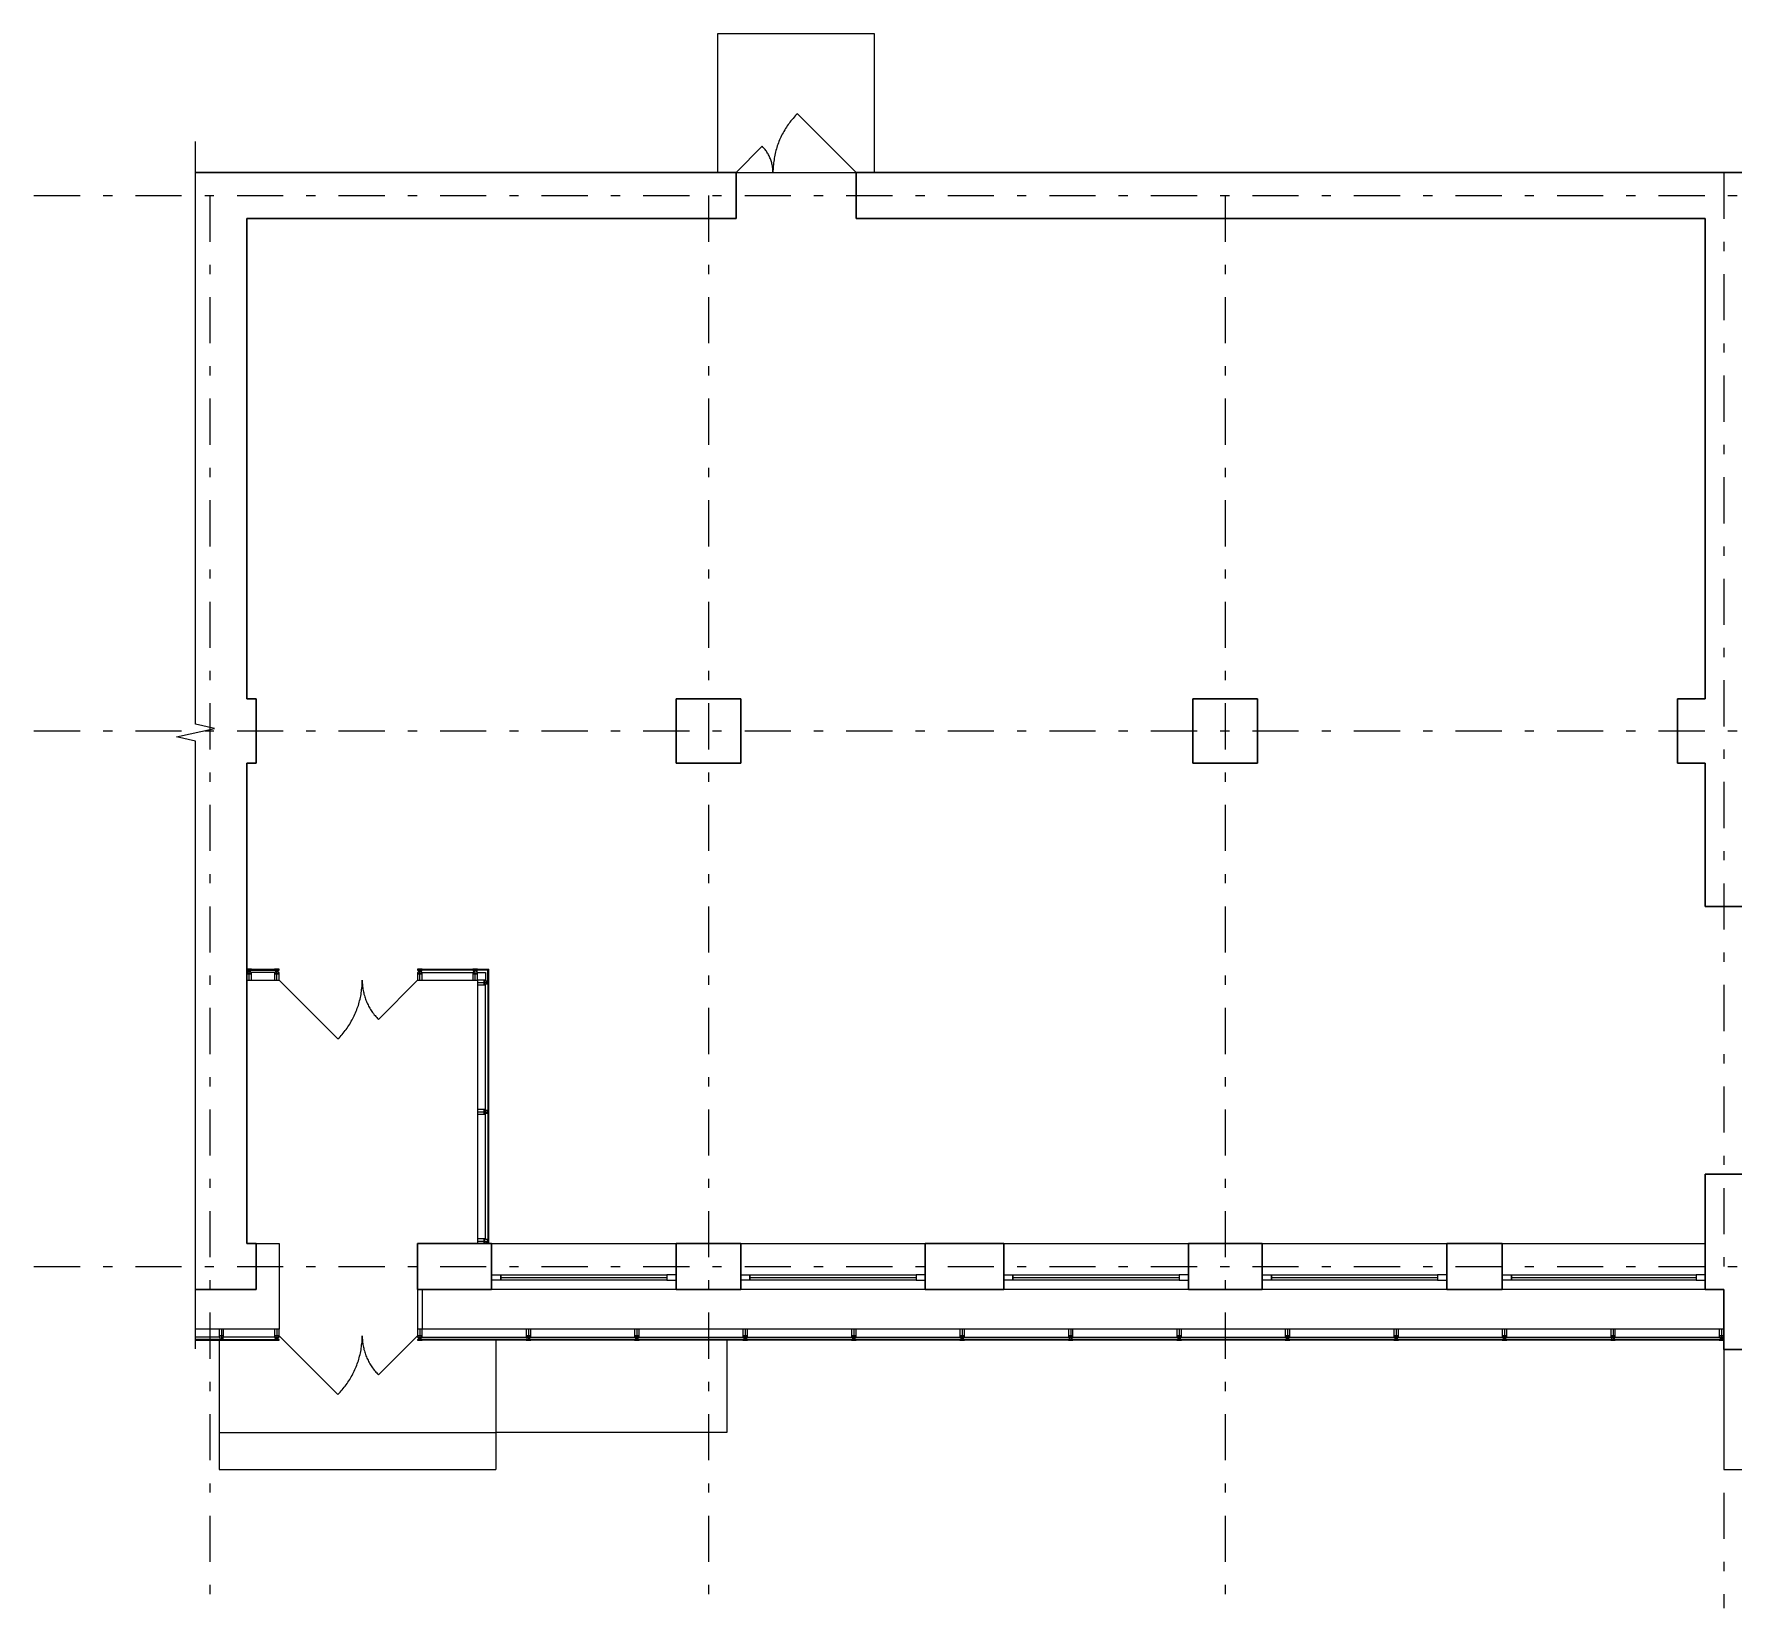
# Model space of a CAD drawing. Header units: metres. Extents: x 3.9 to 52.1, y 10.3 to 27.3.
# Drawn here: x 3.87 to 22.28, y 10.27 to 27.32 of the extents above; entities that cross this region are included whole.
import ezdxf

# ---------------------------------------------------------------- set-up
doc = ezdxf.new("R2010")
doc.units = ezdxf.units.M
doc.header["$MEASUREMENT"] = 0
doc.linetypes.add('( Dashdot )', pattern=[1.001, 0.5, -0.25, 0.001, -0.25])

msp = doc.modelspace()

# ---------------------------------------------------------------- linework, layer by layer
at = {"lineweight": 13}
for p, q in [((12.976, 27.316), (11.276, 27.316)), ((11.276, 27.316), (11.276, 25.816)), ((12.976, 25.816), (12.976, 27.316)), ((12.14, 26.452), (12.776, 25.816)), ((11.476, 25.816), (11.759, 26.099)), ((6.176, 17.186), (6.526, 17.186)), ((6.216, 17.176), (6.486, 17.176)), ((6.216, 17.151), (6.216, 17.176)), ((6.216, 17.176), (6.216, 17.176)), ((6.486, 17.151), (6.216, 17.151)), ((6.486, 17.176), (6.486, 17.151)), ((8.026, 17.186), (8.796, 17.186)), ((8.066, 17.176), (8.066, 17.151)), ((8.636, 17.176), (8.066, 17.176)), ((8.066, 17.176), (8.066, 17.176)), ((8.066, 17.151), (8.636, 17.151)), ((8.636, 17.151), (8.636, 17.176)), ((8.786, 17.176), (8.666, 17.176)), ((8.666, 17.176), (8.666, 17.151)), ((8.666, 17.151), (8.761, 17.151)), ((8.761, 17.151), (8.761, 17.056)), ((8.786, 17.056), (8.786, 17.176)), ((8.796, 14.216), (8.796, 17.186)), ((6.176, 17.066), (6.526, 17.066)), ((6.526, 17.066), (7.163, 16.43)), ((8.026, 17.066), (7.602, 16.642)), ((8.026, 17.066), (8.676, 17.066)), ((8.676, 17.066), (8.676, 14.216)), ((8.761, 17.056), (8.786, 17.056)), ((8.761, 17.026), (8.786, 17.026)), ((8.761, 14.256), (8.761, 17.026)), ((8.761, 17.026), (8.761, 17.026)), ((8.786, 17.026), (8.786, 14.256)), ((6.276, 14.216), (6.526, 14.216)), ((6.526, 14.216), (6.526, 13.286)), ((8.786, 14.256), (8.761, 14.256)), ((8.826, 13.876), (8.926, 13.876)), ((8.826, 13.816), (8.826, 13.876)), ((8.826, 13.876), (8.826, 13.876)), ((8.926, 13.816), (8.826, 13.816)), ((8.926, 13.876), (8.926, 13.816)), ((10.826, 13.876), (10.726, 13.876)), ((10.726, 13.876), (10.726, 13.816)), ((10.726, 13.816), (10.826, 13.816)), ((10.826, 13.816), (10.826, 13.876)), ((10.826, 13.876), (10.826, 13.876)), ((11.526, 13.876), (11.626, 13.876)), ((11.526, 13.816), (11.526, 13.876)), ((11.526, 13.876), (11.526, 13.876)), ((11.626, 13.816), (11.526, 13.816)), ((11.626, 13.876), (11.626, 13.816)), ((13.526, 13.876), (13.426, 13.876)), ((13.426, 13.876), (13.426, 13.816)), ((13.426, 13.816), (13.526, 13.816)), ((13.526, 13.816), (13.526, 13.876)), ((13.526, 13.876), (13.526, 13.876)), ((14.376, 13.876), (14.476, 13.876)), ((14.376, 13.816), (14.376, 13.876)), ((14.376, 13.876), (14.376, 13.876)), ((14.476, 13.816), (14.376, 13.816)), ((14.476, 13.876), (14.476, 13.816)), ((16.376, 13.876), (16.276, 13.876)), ((16.276, 13.876), (16.276, 13.816)), ((16.276, 13.816), (16.376, 13.816)), ((16.376, 13.816), (16.376, 13.876)), ((16.376, 13.876), (16.376, 13.876)), ((17.176, 13.876), (17.276, 13.876)), ((17.176, 13.816), (17.176, 13.876)), ((17.176, 13.876), (17.176, 13.876)), ((17.276, 13.816), (17.176, 13.816)), ((17.276, 13.876), (17.276, 13.816)), ((19.176, 13.876), (19.076, 13.876)), ((19.076, 13.876), (19.076, 13.816)), ((19.076, 13.816), (19.176, 13.816)), ((19.176, 13.816), (19.176, 13.876)), ((19.176, 13.876), (19.176, 13.876)), ((19.776, 13.876), (19.876, 13.876)), ((19.776, 13.816), (19.776, 13.876)), ((19.776, 13.876), (19.776, 13.876)), ((19.876, 13.816), (19.776, 13.816)), ((19.876, 13.876), (19.876, 13.816)), ((21.976, 13.876), (21.876, 13.876)), ((21.876, 13.876), (21.876, 13.816)), ((21.876, 13.816), (21.976, 13.816)), ((21.976, 13.816), (21.976, 13.876)), ((21.976, 13.876), (21.976, 13.876)), ((8.026, 13.716), (8.026, 13.286)), ((8.076, 13.716), (8.076, 13.286)), ((6.476, 13.286), (5.62, 13.286)), ((22.176, 13.286), (8.026, 13.286)), ((5.62, 13.166), (6.476, 13.166)), ((5.875, 13.166), (5.875, 11.766)), ((5.915, 13.201), (5.915, 13.176)), ((6.486, 13.201), (5.915, 13.201)), ((5.915, 13.201), (5.915, 13.201)), ((5.915, 13.176), (6.486, 13.176)), ((6.486, 13.176), (6.486, 13.201)), ((6.526, 13.216), (7.163, 12.58)), ((8.026, 13.216), (7.602, 12.792)), ((22.176, 13.166), (8.026, 13.166)), ((8.066, 13.176), (8.066, 13.201)), ((8.066, 13.201), (22.136, 13.201)), ((22.136, 13.176), (8.066, 13.176)), ((8.875, 13.166), (8.875, 11.766)), ((11.375, 13.166), (11.375, 12.166)), ((22.136, 13.201), (22.136, 13.176)), ((22.136, 13.201), (22.136, 13.201)), ((22.176, 13.066), (22.176, 11.766)), ((5.875, 12.166), (8.875, 12.166)), ((11.375, 12.166), (8.875, 12.166)), ((5.875, 11.766), (8.875, 11.766)), ((22.176, 11.766), (24.976, 11.766))]:
    msp.add_line(p, q, dxfattribs=at)
at = {"lineweight": 0}
for p, q in [((12.04, 26.334), (12.03, 26.32)), ((12.05, 26.348), (12.04, 26.334)), ((12.06, 26.362), (12.05, 26.348)), ((12.071, 26.375), (12.06, 26.362)), ((12.082, 26.389), (12.071, 26.375)), ((12.093, 26.402), (12.082, 26.389)), ((12.104, 26.415), (12.093, 26.402)), ((12.116, 26.428), (12.104, 26.415)), ((12.128, 26.44), (12.116, 26.428)), ((12.14, 26.452), (12.128, 26.44)), ((5.62, 19.839), (5.62, 26.15)), ((11.941, 26.152), (11.935, 26.136)), ((11.948, 26.168), (11.941, 26.152)), ((11.955, 26.184), (11.948, 26.168)), ((11.962, 26.2), (11.955, 26.184)), ((11.97, 26.215), (11.962, 26.2)), ((11.977, 26.231), (11.97, 26.215)), ((11.986, 26.246), (11.977, 26.231)), ((11.994, 26.261), (11.986, 26.246)), ((12.003, 26.276), (11.994, 26.261)), ((12.012, 26.291), (12.003, 26.276)), ((12.021, 26.305), (12.012, 26.291)), ((12.03, 26.32), (12.021, 26.305)), ((11.767, 26.09), (11.759, 26.099)), ((11.775, 26.082), (11.767, 26.09)), ((11.783, 26.073), (11.775, 26.082)), ((11.79, 26.064), (11.783, 26.073)), ((11.797, 26.055), (11.79, 26.064)), ((11.804, 26.045), (11.797, 26.055)), ((11.81, 26.036), (11.804, 26.045)), ((11.817, 26.026), (11.81, 26.036)), ((11.823, 26.016), (11.817, 26.026)), ((11.828, 26.006), (11.823, 26.016)), ((11.834, 25.995), (11.828, 26.006)), ((11.839, 25.985), (11.834, 25.995)), ((11.843, 25.974), (11.839, 25.985)), ((11.848, 25.964), (11.843, 25.974)), ((11.852, 25.953), (11.848, 25.964)), ((11.856, 25.942), (11.852, 25.953)), ((11.887, 25.953), (11.884, 25.936)), ((11.89, 25.97), (11.887, 25.953)), ((11.893, 25.987), (11.89, 25.97)), ((11.896, 26.004), (11.893, 25.987)), ((11.9, 26.021), (11.896, 26.004)), ((11.904, 26.038), (11.9, 26.021)), ((11.908, 26.054), (11.904, 26.038)), ((11.913, 26.071), (11.908, 26.054)), ((11.918, 26.087), (11.913, 26.071)), ((11.923, 26.104), (11.918, 26.087)), ((11.929, 26.12), (11.923, 26.104)), ((11.935, 26.136), (11.929, 26.12)), ((11.476, 25.816), (12.776, 25.816)), ((11.859, 25.931), (11.856, 25.942)), ((11.863, 25.919), (11.859, 25.931)), ((11.865, 25.908), (11.863, 25.919)), ((11.868, 25.897), (11.865, 25.908)), ((11.87, 25.885), (11.868, 25.897)), ((11.872, 25.874), (11.87, 25.885)), ((11.873, 25.862), (11.872, 25.874)), ((11.875, 25.851), (11.873, 25.862)), ((11.876, 25.839), (11.875, 25.851)), ((11.877, 25.85), (11.876, 25.833)), ((11.876, 25.828), (11.876, 25.839)), ((11.876, 25.833), (11.876, 25.816)), ((11.876, 25.816), (11.876, 25.828)), ((11.878, 25.868), (11.877, 25.85)), ((11.879, 25.885), (11.878, 25.868)), ((11.88, 25.902), (11.879, 25.885)), ((11.882, 25.919), (11.88, 25.902)), ((11.884, 25.936), (11.882, 25.919)), ((5.414, 19.703), (5.826, 19.793)), ((5.62, 19.657), (5.414, 19.703)), ((5.826, 19.793), (5.62, 19.839)), ((5.62, 13.074), (5.62, 19.657)), ((7.416, 16.929), (7.418, 16.946)), ((7.418, 16.946), (7.42, 16.963)), ((7.42, 16.963), (7.422, 16.98)), ((7.422, 16.98), (7.424, 16.997)), ((7.424, 16.997), (7.425, 17.014)), ((7.425, 17.014), (7.426, 17.031)), ((7.426, 17.066), (7.426, 17.052)), ((7.426, 17.049), (7.426, 17.066)), ((7.426, 17.052), (7.427, 17.038)), ((7.426, 17.031), (7.426, 17.049)), ((7.427, 17.038), (7.428, 17.024)), ((7.428, 17.024), (7.429, 17.011)), ((7.429, 17.011), (7.43, 16.997)), ((7.43, 16.997), (7.432, 16.983)), ((7.432, 16.983), (7.434, 16.969)), ((7.434, 16.969), (7.436, 16.956)), ((7.436, 16.956), (7.439, 16.942)), ((7.439, 16.942), (7.442, 16.929)), ((7.367, 16.746), (7.373, 16.762)), ((7.373, 16.762), (7.379, 16.778)), ((7.379, 16.778), (7.384, 16.794)), ((7.384, 16.794), (7.389, 16.811)), ((7.389, 16.811), (7.394, 16.827)), ((7.394, 16.827), (7.398, 16.844)), ((7.398, 16.844), (7.403, 16.861)), ((7.403, 16.861), (7.406, 16.878)), ((7.406, 16.878), (7.41, 16.895)), ((7.41, 16.895), (7.413, 16.912)), ((7.413, 16.912), (7.416, 16.929)), ((7.442, 16.929), (7.445, 16.915)), ((7.445, 16.915), (7.449, 16.902)), ((7.449, 16.902), (7.453, 16.888)), ((7.453, 16.888), (7.457, 16.875)), ((7.457, 16.875), (7.462, 16.862)), ((7.462, 16.862), (7.467, 16.849)), ((7.467, 16.849), (7.472, 16.836)), ((7.472, 16.836), (7.477, 16.824)), ((7.477, 16.824), (7.483, 16.811)), ((7.483, 16.811), (7.489, 16.799)), ((7.489, 16.799), (7.495, 16.786)), ((7.495, 16.786), (7.502, 16.774)), ((7.502, 16.774), (7.509, 16.762)), ((7.509, 16.762), (7.516, 16.75)), ((7.516, 16.75), (7.523, 16.738)), ((7.272, 16.562), (7.282, 16.577)), ((7.282, 16.577), (7.291, 16.591)), ((7.291, 16.591), (7.3, 16.606)), ((7.3, 16.606), (7.308, 16.621)), ((7.308, 16.621), (7.317, 16.636)), ((7.317, 16.636), (7.325, 16.651)), ((7.325, 16.651), (7.333, 16.667)), ((7.333, 16.667), (7.34, 16.682)), ((7.34, 16.682), (7.347, 16.698)), ((7.347, 16.698), (7.354, 16.714)), ((7.354, 16.714), (7.361, 16.73)), ((7.361, 16.73), (7.367, 16.746)), ((7.523, 16.738), (7.531, 16.727)), ((7.531, 16.727), (7.539, 16.716)), ((7.539, 16.716), (7.547, 16.704)), ((7.547, 16.704), (7.556, 16.693)), ((7.556, 16.693), (7.565, 16.683)), ((7.565, 16.683), (7.574, 16.672)), ((7.574, 16.672), (7.583, 16.662)), ((7.583, 16.662), (7.592, 16.652)), ((7.592, 16.652), (7.602, 16.642)), ((7.163, 16.43), (7.175, 16.442)), ((7.175, 16.442), (7.186, 16.454)), ((7.186, 16.454), (7.198, 16.467)), ((7.198, 16.467), (7.209, 16.48)), ((7.209, 16.48), (7.221, 16.493)), ((7.221, 16.493), (7.231, 16.507)), ((7.231, 16.507), (7.242, 16.52)), ((7.242, 16.52), (7.252, 16.534)), ((7.252, 16.534), (7.262, 16.548)), ((7.262, 16.548), (7.272, 16.562)), ((8.826, 14.216), (10.826, 14.216)), ((8.826, 13.716), (8.826, 14.216)), ((8.826, 14.216), (8.826, 14.216)), ((10.826, 14.216), (10.826, 13.716)), ((11.526, 14.216), (13.526, 14.216)), ((11.526, 13.716), (11.526, 14.216)), ((11.526, 14.216), (11.526, 14.216)), ((13.526, 14.216), (13.526, 13.716)), ((14.376, 14.216), (16.376, 14.216)), ((14.376, 13.716), (14.376, 14.216)), ((14.376, 14.216), (14.376, 14.216)), ((16.376, 14.216), (16.376, 13.716)), ((17.176, 14.216), (19.176, 14.216)), ((17.176, 13.716), (17.176, 14.216)), ((17.176, 14.216), (17.176, 14.216)), ((19.176, 14.216), (19.176, 13.716)), ((19.776, 14.216), (21.976, 14.216)), ((19.776, 13.716), (19.776, 14.216)), ((19.776, 14.216), (19.776, 14.216)), ((21.976, 14.216), (21.976, 13.716)), ((8.926, 13.876), (10.726, 13.876)), ((8.926, 13.816), (8.926, 13.876)), ((8.926, 13.876), (8.926, 13.876)), ((8.926, 13.846), (10.726, 13.846)), ((10.726, 13.816), (8.926, 13.816)), ((10.726, 13.876), (10.726, 13.816)), ((11.626, 13.876), (13.426, 13.876)), ((11.626, 13.816), (11.626, 13.876)), ((11.626, 13.876), (11.626, 13.876)), ((11.626, 13.846), (13.426, 13.846)), ((13.426, 13.816), (11.626, 13.816)), ((13.426, 13.876), (13.426, 13.816)), ((14.476, 13.876), (16.276, 13.876)), ((14.476, 13.816), (14.476, 13.876)), ((14.476, 13.876), (14.476, 13.876)), ((14.476, 13.846), (16.276, 13.846)), ((16.276, 13.816), (14.476, 13.816)), ((16.276, 13.876), (16.276, 13.816)), ((17.276, 13.876), (19.076, 13.876)), ((17.276, 13.816), (17.276, 13.876)), ((17.276, 13.876), (17.276, 13.876)), ((17.276, 13.846), (19.076, 13.846)), ((19.076, 13.816), (17.276, 13.816)), ((19.076, 13.876), (19.076, 13.816)), ((19.876, 13.876), (21.876, 13.876)), ((19.876, 13.816), (19.876, 13.876)), ((19.876, 13.876), (19.876, 13.876)), ((19.876, 13.846), (21.876, 13.846)), ((21.876, 13.816), (19.876, 13.816)), ((21.876, 13.876), (21.876, 13.816)), ((10.826, 13.716), (8.826, 13.716)), ((13.526, 13.716), (11.526, 13.716)), ((16.376, 13.716), (14.376, 13.716)), ((19.176, 13.716), (17.176, 13.716)), ((21.976, 13.716), (19.776, 13.716)), ((7.413, 13.062), (7.416, 13.079)), ((7.416, 13.079), (7.418, 13.096)), ((7.418, 13.096), (7.42, 13.113)), ((7.42, 13.113), (7.422, 13.13)), ((7.422, 13.13), (7.424, 13.147)), ((7.424, 13.147), (7.425, 13.164)), ((7.425, 13.164), (7.426, 13.181)), ((7.426, 13.216), (7.426, 13.202)), ((7.426, 13.199), (7.426, 13.216)), ((7.426, 13.202), (7.427, 13.188)), ((7.426, 13.181), (7.426, 13.199)), ((7.427, 13.188), (7.428, 13.174)), ((7.428, 13.174), (7.429, 13.161)), ((7.429, 13.161), (7.43, 13.147)), ((7.43, 13.147), (7.432, 13.133)), ((7.432, 13.133), (7.434, 13.119)), ((7.434, 13.119), (7.436, 13.106)), ((7.436, 13.106), (7.439, 13.092)), ((7.439, 13.092), (7.442, 13.079)), ((7.442, 13.079), (7.445, 13.065)), ((7.361, 12.88), (7.367, 12.896)), ((7.367, 12.896), (7.373, 12.912)), ((7.373, 12.912), (7.379, 12.928)), ((7.379, 12.928), (7.384, 12.944)), ((7.384, 12.944), (7.389, 12.961)), ((7.389, 12.961), (7.394, 12.977)), ((7.394, 12.977), (7.398, 12.994)), ((7.398, 12.994), (7.403, 13.011)), ((7.403, 13.011), (7.406, 13.028)), ((7.406, 13.028), (7.41, 13.045)), ((7.41, 13.045), (7.413, 13.062)), ((7.445, 13.065), (7.449, 13.052)), ((7.449, 13.052), (7.453, 13.038)), ((7.453, 13.038), (7.457, 13.025)), ((7.457, 13.025), (7.462, 13.012)), ((7.462, 13.012), (7.467, 12.999)), ((7.467, 12.999), (7.472, 12.986)), ((7.472, 12.986), (7.477, 12.974)), ((7.477, 12.974), (7.483, 12.961)), ((7.483, 12.961), (7.489, 12.949)), ((7.489, 12.949), (7.495, 12.936)), ((7.495, 12.936), (7.502, 12.924)), ((7.502, 12.924), (7.509, 12.912)), ((7.509, 12.912), (7.516, 12.9)), ((7.516, 12.9), (7.523, 12.888)), ((7.523, 12.888), (7.531, 12.877)), ((7.262, 12.698), (7.272, 12.712)), ((7.272, 12.712), (7.282, 12.727)), ((7.282, 12.727), (7.291, 12.741)), ((7.291, 12.741), (7.3, 12.756)), ((7.3, 12.756), (7.308, 12.771)), ((7.308, 12.771), (7.317, 12.786)), ((7.317, 12.786), (7.325, 12.801)), ((7.325, 12.801), (7.333, 12.817)), ((7.333, 12.817), (7.34, 12.832)), ((7.34, 12.832), (7.347, 12.848)), ((7.347, 12.848), (7.354, 12.864)), ((7.354, 12.864), (7.361, 12.88)), ((7.531, 12.877), (7.539, 12.866)), ((7.539, 12.866), (7.547, 12.854)), ((7.547, 12.854), (7.556, 12.843)), ((7.556, 12.843), (7.565, 12.833)), ((7.565, 12.833), (7.574, 12.822)), ((7.574, 12.822), (7.583, 12.812)), ((7.583, 12.812), (7.592, 12.802)), ((7.592, 12.802), (7.602, 12.792)), ((7.163, 12.58), (7.175, 12.592)), ((7.175, 12.592), (7.186, 12.604)), ((7.186, 12.604), (7.198, 12.617)), ((7.198, 12.617), (7.209, 12.63)), ((7.209, 12.63), (7.221, 12.643)), ((7.221, 12.643), (7.231, 12.657)), ((7.231, 12.657), (7.242, 12.67)), ((7.242, 12.67), (7.252, 12.684)), ((7.252, 12.684), (7.262, 12.698))]:
    msp.add_line(p, q, dxfattribs=at)
at = {"lineweight": 30}
for p, q in [((5.62, 25.816), (11.476, 25.816)), ((11.476, 25.816), (11.476, 25.316)), ((12.776, 25.816), (12.776, 25.316)), ((12.776, 25.816), (22.676, 25.816)), ((6.176, 25.316), (11.476, 25.316)), ((6.176, 25.316), (6.176, 20.116)), ((12.776, 25.316), (21.976, 25.316)), ((21.976, 20.116), (21.976, 25.316)), ((6.276, 20.116), (6.176, 20.116)), ((6.276, 20.116), (6.276, 19.416)), ((10.826, 20.116), (10.826, 19.416)), ((10.826, 20.116), (11.526, 20.116)), ((11.526, 20.116), (11.526, 19.416)), ((16.426, 20.116), (16.426, 19.416)), ((17.126, 20.116), (16.426, 20.116)), ((17.126, 20.116), (17.126, 19.416)), ((21.676, 20.116), (21.676, 19.416)), ((21.676, 20.116), (21.976, 20.116)), ((6.276, 19.416), (6.176, 19.416)), ((6.176, 19.416), (6.176, 14.216)), ((10.826, 19.416), (11.526, 19.416)), ((17.126, 19.416), (16.426, 19.416)), ((21.676, 19.416), (21.976, 19.416)), ((21.976, 17.866), (21.976, 19.416)), ((21.976, 17.866), (25.176, 17.866)), ((21.976, 14.966), (22.676, 14.966)), ((21.976, 14.966), (21.976, 13.716)), ((6.276, 14.216), (6.176, 14.216)), ((6.276, 14.216), (6.276, 13.716)), ((8.026, 14.216), (8.026, 13.716)), ((8.026, 14.216), (8.826, 14.216)), ((8.826, 14.216), (8.826, 13.716)), ((10.826, 14.216), (10.826, 13.716)), ((10.826, 14.216), (11.526, 14.216)), ((11.526, 14.216), (11.526, 13.716)), ((13.526, 14.216), (13.526, 13.716)), ((13.526, 14.216), (14.376, 14.216)), ((14.376, 14.216), (14.376, 13.716)), ((16.376, 14.216), (16.376, 13.716)), ((16.376, 14.216), (17.176, 14.216)), ((17.176, 14.216), (17.176, 13.716)), ((19.176, 14.216), (19.176, 13.716)), ((19.176, 14.216), (19.776, 14.216)), ((19.776, 14.216), (19.776, 13.716)), ((5.62, 13.716), (6.276, 13.716)), ((8.026, 13.716), (8.826, 13.716)), ((10.826, 13.716), (11.526, 13.716)), ((13.526, 13.716), (14.376, 13.716)), ((16.376, 13.716), (17.176, 13.716)), ((19.176, 13.716), (19.776, 13.716)), ((21.976, 13.716), (22.176, 13.716)), ((22.176, 13.716), (22.176, 13.066)), ((22.176, 13.066), (22.676, 13.066))]:
    msp.add_line(p, q, dxfattribs=at)
at = {"color": 1, "linetype": '( Dashdot )', "lineweight": 0}
for p, q in [((22.176, 25.815), (22.176, 10.266)), ((3.87, 25.566), (50.476, 25.566)), ((5.776, 25.566), (5.776, 10.266)), ((11.176, 25.566), (11.176, 10.266)), ((16.776, 25.566), (16.776, 10.266)), ((3.87, 19.766), (49.976, 19.766)), ((3.87, 13.966), (49.976, 13.966))]:
    msp.add_line(p, q, dxfattribs=at)
at = {"color": 7, "linetype": 'Continuous', "lineweight": 13, "extrusion": (0, 0, -1)}
for p, q in [((6.226, 17.186), (6.176, 17.186)), ((6.176, 17.186), (6.176, 17.176)), ((6.176, 17.176), (6.226, 17.176)), ((6.176, 17.176), (6.176, 17.176)), ((6.186, 17.151), (6.176, 17.151)), ((6.176, 17.151), (6.176, 17.136)), ((6.176, 17.136), (6.226, 17.136)), ((6.226, 17.136), (6.176, 17.136)), ((6.176, 17.136), (6.176, 17.066)), ((6.216, 17.176), (6.186, 17.176)), ((6.186, 17.176), (6.186, 17.151)), ((6.201, 17.066), (6.201, 17.186)), ((6.216, 17.151), (6.216, 17.176)), ((6.226, 17.151), (6.216, 17.151)), ((6.226, 17.176), (6.226, 17.186)), ((6.226, 17.136), (6.226, 17.151)), ((6.226, 17.066), (6.226, 17.136)), ((6.526, 17.186), (6.476, 17.186)), ((6.476, 17.186), (6.476, 17.176)), ((6.476, 17.176), (6.526, 17.176)), ((6.476, 17.176), (6.476, 17.176)), ((6.486, 17.151), (6.476, 17.151)), ((6.476, 17.151), (6.476, 17.136)), ((6.476, 17.136), (6.526, 17.136)), ((6.526, 17.136), (6.476, 17.136)), ((6.476, 17.136), (6.476, 17.066)), ((6.516, 17.176), (6.486, 17.176)), ((6.486, 17.176), (6.486, 17.151)), ((6.501, 17.066), (6.501, 17.186)), ((6.516, 17.151), (6.516, 17.176)), ((6.526, 17.151), (6.516, 17.151)), ((6.526, 17.176), (6.526, 17.186)), ((6.526, 17.136), (6.526, 17.151)), ((6.526, 17.066), (6.526, 17.136)), ((8.076, 17.186), (8.026, 17.186)), ((8.026, 17.186), (8.026, 17.176)), ((8.026, 17.176), (8.076, 17.176)), ((8.026, 17.176), (8.026, 17.176)), ((8.036, 17.151), (8.026, 17.151)), ((8.026, 17.151), (8.026, 17.136)), ((8.026, 17.136), (8.076, 17.136)), ((8.076, 17.136), (8.026, 17.136)), ((8.026, 17.136), (8.026, 17.066)), ((8.066, 17.176), (8.036, 17.176)), ((8.036, 17.176), (8.036, 17.151)), ((8.051, 17.066), (8.051, 17.186)), ((8.066, 17.151), (8.066, 17.176)), ((8.076, 17.151), (8.066, 17.151)), ((8.076, 17.176), (8.076, 17.186)), ((8.076, 17.136), (8.076, 17.151)), ((8.076, 17.066), (8.076, 17.136)), ((8.676, 17.186), (8.626, 17.186)), ((8.626, 17.186), (8.626, 17.176)), ((8.626, 17.176), (8.676, 17.176)), ((8.626, 17.176), (8.626, 17.176)), ((8.636, 17.151), (8.626, 17.151)), ((8.626, 17.151), (8.626, 17.136)), ((8.626, 17.136), (8.676, 17.136)), ((8.676, 17.136), (8.626, 17.136)), ((8.626, 17.136), (8.626, 17.066)), ((8.666, 17.176), (8.636, 17.176)), ((8.636, 17.176), (8.636, 17.151)), ((8.651, 17.066), (8.651, 17.186)), ((8.666, 17.151), (8.666, 17.176)), ((8.676, 17.151), (8.666, 17.151)), ((8.676, 17.176), (8.676, 17.186)), ((8.676, 17.136), (8.676, 17.151)), ((8.676, 17.066), (8.676, 17.136)), ((6.176, 17.066), (6.226, 17.066)), ((6.176, 17.066), (6.176, 17.066)), ((6.476, 17.066), (6.526, 17.066)), ((6.476, 17.066), (6.476, 17.066)), ((8.026, 17.066), (8.076, 17.066)), ((8.026, 17.066), (8.026, 17.066)), ((8.626, 17.066), (8.676, 17.066)), ((8.626, 17.066), (8.626, 17.066)), ((8.676, 17.066), (8.676, 17.016)), ((8.746, 17.066), (8.676, 17.066)), ((8.676, 17.066), (8.676, 17.066)), ((8.676, 17.041), (8.796, 17.041)), ((8.676, 17.016), (8.746, 17.016)), ((8.761, 17.066), (8.746, 17.066)), ((8.746, 17.066), (8.746, 17.016)), ((8.746, 17.016), (8.746, 17.066)), ((8.746, 17.016), (8.761, 17.016)), ((8.761, 17.056), (8.761, 17.066)), ((8.786, 17.056), (8.761, 17.056)), ((8.761, 17.026), (8.786, 17.026)), ((8.761, 17.016), (8.761, 17.026)), ((8.786, 17.066), (8.786, 17.016)), ((8.796, 17.066), (8.786, 17.066)), ((8.786, 17.066), (8.786, 17.066)), ((8.786, 17.026), (8.786, 17.056)), ((8.786, 17.016), (8.796, 17.016)), ((8.796, 17.016), (8.796, 17.066)), ((8.676, 15.666), (8.676, 15.616)), ((8.746, 15.666), (8.676, 15.666)), ((8.676, 15.666), (8.676, 15.666)), ((8.761, 15.666), (8.746, 15.666)), ((8.746, 15.666), (8.746, 15.616)), ((8.746, 15.616), (8.746, 15.666)), ((8.761, 15.656), (8.761, 15.666)), ((8.786, 15.656), (8.761, 15.656)), ((8.786, 15.666), (8.786, 15.616)), ((8.796, 15.666), (8.786, 15.666)), ((8.786, 15.666), (8.786, 15.666)), ((8.786, 15.626), (8.786, 15.656)), ((8.796, 15.616), (8.796, 15.666)), ((8.676, 15.641), (8.796, 15.641)), ((8.676, 15.616), (8.746, 15.616)), ((8.746, 15.616), (8.761, 15.616)), ((8.761, 15.626), (8.786, 15.626)), ((8.761, 15.616), (8.761, 15.626)), ((8.786, 15.616), (8.796, 15.616)), ((8.676, 14.266), (8.676, 14.216)), ((8.746, 14.266), (8.676, 14.266)), ((8.676, 14.266), (8.676, 14.266)), ((8.676, 14.241), (8.796, 14.241)), ((8.676, 14.216), (8.746, 14.216)), ((8.761, 14.266), (8.746, 14.266)), ((8.746, 14.266), (8.746, 14.216)), ((8.746, 14.216), (8.746, 14.266)), ((8.746, 14.216), (8.761, 14.216)), ((8.761, 14.256), (8.761, 14.266)), ((8.786, 14.256), (8.761, 14.256)), ((8.761, 14.226), (8.786, 14.226)), ((8.761, 14.216), (8.761, 14.226)), ((8.786, 14.266), (8.786, 14.216)), ((8.796, 14.266), (8.786, 14.266)), ((8.786, 14.266), (8.786, 14.266)), ((8.786, 14.226), (8.786, 14.256)), ((8.786, 14.216), (8.796, 14.216)), ((8.796, 14.216), (8.796, 14.266)), ((5.925, 13.286), (5.875, 13.286)), ((5.875, 13.286), (5.875, 13.216)), ((5.9, 13.286), (5.9, 13.166)), ((5.925, 13.216), (5.925, 13.286)), ((5.925, 13.286), (5.925, 13.286)), ((6.526, 13.286), (6.476, 13.286)), ((6.476, 13.286), (6.476, 13.216)), ((6.501, 13.286), (6.501, 13.166)), ((6.526, 13.216), (6.526, 13.286)), ((6.526, 13.286), (6.526, 13.286)), ((8.076, 13.286), (8.026, 13.286)), ((8.026, 13.286), (8.026, 13.216)), ((8.051, 13.286), (8.051, 13.166)), ((8.076, 13.216), (8.076, 13.286)), ((8.076, 13.286), (8.076, 13.286)), ((9.251, 13.286), (9.201, 13.286)), ((9.201, 13.286), (9.201, 13.216)), ((9.226, 13.286), (9.226, 13.166)), ((9.251, 13.216), (9.251, 13.286)), ((9.251, 13.286), (9.251, 13.286)), ((10.426, 13.286), (10.376, 13.286)), ((10.376, 13.286), (10.376, 13.216)), ((10.401, 13.286), (10.401, 13.166)), ((10.426, 13.216), (10.426, 13.286)), ((10.426, 13.286), (10.426, 13.286)), ((11.601, 13.286), (11.551, 13.286)), ((11.551, 13.286), (11.551, 13.216)), ((11.576, 13.286), (11.576, 13.166)), ((11.601, 13.216), (11.601, 13.286)), ((11.601, 13.286), (11.601, 13.286)), ((12.776, 13.286), (12.726, 13.286)), ((12.726, 13.286), (12.726, 13.216)), ((12.751, 13.286), (12.751, 13.166)), ((12.776, 13.216), (12.776, 13.286)), ((12.776, 13.286), (12.776, 13.286)), ((13.951, 13.286), (13.901, 13.286)), ((13.901, 13.286), (13.901, 13.216)), ((13.926, 13.286), (13.926, 13.166)), ((13.951, 13.216), (13.951, 13.286)), ((13.951, 13.286), (13.951, 13.286)), ((15.126, 13.286), (15.076, 13.286)), ((15.076, 13.286), (15.076, 13.216)), ((15.101, 13.286), (15.101, 13.166)), ((15.126, 13.216), (15.126, 13.286)), ((15.126, 13.286), (15.126, 13.286)), ((16.301, 13.286), (16.251, 13.286)), ((16.251, 13.286), (16.251, 13.216)), ((16.276, 13.286), (16.276, 13.166)), ((16.301, 13.216), (16.301, 13.286)), ((16.301, 13.286), (16.301, 13.286)), ((17.476, 13.286), (17.426, 13.286)), ((17.426, 13.286), (17.426, 13.216)), ((17.451, 13.286), (17.451, 13.166)), ((17.476, 13.216), (17.476, 13.286)), ((17.476, 13.286), (17.476, 13.286)), ((18.651, 13.286), (18.601, 13.286)), ((18.601, 13.286), (18.601, 13.216)), ((18.626, 13.286), (18.626, 13.166)), ((18.651, 13.216), (18.651, 13.286)), ((18.651, 13.286), (18.651, 13.286)), ((19.826, 13.286), (19.776, 13.286)), ((19.776, 13.286), (19.776, 13.216)), ((19.801, 13.286), (19.801, 13.166)), ((19.826, 13.216), (19.826, 13.286)), ((19.826, 13.286), (19.826, 13.286)), ((21.001, 13.286), (20.951, 13.286)), ((20.951, 13.286), (20.951, 13.216)), ((20.976, 13.286), (20.976, 13.166)), ((21.001, 13.216), (21.001, 13.286)), ((21.001, 13.286), (21.001, 13.286)), ((22.176, 13.286), (22.126, 13.286)), ((22.126, 13.286), (22.126, 13.216)), ((22.151, 13.286), (22.151, 13.166)), ((22.176, 13.216), (22.176, 13.286)), ((22.176, 13.286), (22.176, 13.286)), ((5.925, 13.216), (5.875, 13.216)), ((5.875, 13.216), (5.875, 13.201)), ((5.875, 13.216), (5.925, 13.216)), ((5.875, 13.201), (5.885, 13.201)), ((5.925, 13.176), (5.875, 13.176)), ((5.875, 13.176), (5.875, 13.166)), ((5.875, 13.166), (5.925, 13.166)), ((5.885, 13.201), (5.885, 13.176)), ((5.885, 13.176), (5.915, 13.176)), ((5.915, 13.176), (5.915, 13.201)), ((5.915, 13.201), (5.925, 13.201)), ((5.925, 13.201), (5.925, 13.216)), ((5.925, 13.166), (5.925, 13.176)), ((5.925, 13.176), (5.925, 13.176)), ((6.526, 13.216), (6.476, 13.216)), ((6.476, 13.216), (6.476, 13.201)), ((6.476, 13.216), (6.526, 13.216)), ((6.476, 13.201), (6.486, 13.201)), ((6.526, 13.176), (6.476, 13.176)), ((6.476, 13.176), (6.476, 13.166)), ((6.476, 13.166), (6.526, 13.166)), ((6.486, 13.201), (6.486, 13.176)), ((6.486, 13.176), (6.516, 13.176)), ((6.516, 13.176), (6.516, 13.201)), ((6.516, 13.201), (6.526, 13.201)), ((6.526, 13.201), (6.526, 13.216)), ((6.526, 13.166), (6.526, 13.176)), ((6.526, 13.176), (6.526, 13.176)), ((8.076, 13.216), (8.026, 13.216)), ((8.026, 13.216), (8.026, 13.201)), ((8.026, 13.216), (8.076, 13.216)), ((8.026, 13.201), (8.036, 13.201)), ((8.076, 13.176), (8.026, 13.176)), ((8.026, 13.176), (8.026, 13.166)), ((8.026, 13.166), (8.076, 13.166)), ((8.036, 13.201), (8.036, 13.176)), ((8.036, 13.176), (8.066, 13.176)), ((8.066, 13.176), (8.066, 13.201)), ((8.066, 13.201), (8.076, 13.201)), ((8.076, 13.201), (8.076, 13.216)), ((8.076, 13.166), (8.076, 13.176)), ((8.076, 13.176), (8.076, 13.176)), ((9.251, 13.216), (9.201, 13.216)), ((9.201, 13.216), (9.201, 13.201)), ((9.201, 13.216), (9.251, 13.216)), ((9.201, 13.201), (9.211, 13.201)), ((9.251, 13.176), (9.201, 13.176)), ((9.201, 13.176), (9.201, 13.166)), ((9.201, 13.166), (9.251, 13.166)), ((9.211, 13.201), (9.211, 13.176)), ((9.211, 13.176), (9.241, 13.176)), ((9.241, 13.176), (9.241, 13.201)), ((9.241, 13.201), (9.251, 13.201)), ((9.251, 13.201), (9.251, 13.216)), ((9.251, 13.166), (9.251, 13.176)), ((9.251, 13.176), (9.251, 13.176)), ((10.426, 13.216), (10.376, 13.216)), ((10.376, 13.216), (10.376, 13.201)), ((10.376, 13.216), (10.426, 13.216)), ((10.376, 13.201), (10.386, 13.201)), ((10.426, 13.176), (10.376, 13.176)), ((10.376, 13.176), (10.376, 13.166)), ((10.376, 13.166), (10.426, 13.166)), ((10.386, 13.201), (10.386, 13.176)), ((10.386, 13.176), (10.416, 13.176)), ((10.416, 13.176), (10.416, 13.201)), ((10.416, 13.201), (10.426, 13.201)), ((10.426, 13.201), (10.426, 13.216)), ((10.426, 13.166), (10.426, 13.176)), ((10.426, 13.176), (10.426, 13.176)), ((11.601, 13.216), (11.551, 13.216)), ((11.551, 13.216), (11.551, 13.201)), ((11.551, 13.216), (11.601, 13.216)), ((11.551, 13.201), (11.561, 13.201)), ((11.601, 13.176), (11.551, 13.176)), ((11.551, 13.176), (11.551, 13.166)), ((11.551, 13.166), (11.601, 13.166)), ((11.561, 13.201), (11.561, 13.176)), ((11.561, 13.176), (11.591, 13.176)), ((11.591, 13.176), (11.591, 13.201)), ((11.591, 13.201), (11.601, 13.201)), ((11.601, 13.201), (11.601, 13.216)), ((11.601, 13.166), (11.601, 13.176)), ((11.601, 13.176), (11.601, 13.176)), ((12.776, 13.216), (12.726, 13.216)), ((12.726, 13.216), (12.726, 13.201)), ((12.726, 13.216), (12.776, 13.216)), ((12.726, 13.201), (12.736, 13.201)), ((12.776, 13.176), (12.726, 13.176)), ((12.726, 13.176), (12.726, 13.166)), ((12.726, 13.166), (12.776, 13.166)), ((12.736, 13.201), (12.736, 13.176)), ((12.736, 13.176), (12.766, 13.176)), ((12.766, 13.176), (12.766, 13.201)), ((12.766, 13.201), (12.776, 13.201)), ((12.776, 13.201), (12.776, 13.216)), ((12.776, 13.166), (12.776, 13.176)), ((12.776, 13.176), (12.776, 13.176)), ((13.951, 13.216), (13.901, 13.216)), ((13.901, 13.216), (13.901, 13.201)), ((13.901, 13.216), (13.951, 13.216)), ((13.901, 13.201), (13.911, 13.201)), ((13.951, 13.176), (13.901, 13.176)), ((13.901, 13.176), (13.901, 13.166)), ((13.901, 13.166), (13.951, 13.166)), ((13.911, 13.201), (13.911, 13.176)), ((13.911, 13.176), (13.941, 13.176)), ((13.941, 13.176), (13.941, 13.201)), ((13.941, 13.201), (13.951, 13.201)), ((13.951, 13.201), (13.951, 13.216)), ((13.951, 13.166), (13.951, 13.176)), ((13.951, 13.176), (13.951, 13.176)), ((15.126, 13.216), (15.076, 13.216)), ((15.076, 13.216), (15.076, 13.201)), ((15.076, 13.216), (15.126, 13.216)), ((15.076, 13.201), (15.086, 13.201)), ((15.126, 13.176), (15.076, 13.176)), ((15.076, 13.176), (15.076, 13.166)), ((15.076, 13.166), (15.126, 13.166)), ((15.086, 13.201), (15.086, 13.176)), ((15.086, 13.176), (15.116, 13.176)), ((15.116, 13.176), (15.116, 13.201)), ((15.116, 13.201), (15.126, 13.201)), ((15.126, 13.201), (15.126, 13.216)), ((15.126, 13.166), (15.126, 13.176)), ((15.126, 13.176), (15.126, 13.176)), ((16.301, 13.216), (16.251, 13.216)), ((16.251, 13.216), (16.251, 13.201)), ((16.251, 13.216), (16.301, 13.216)), ((16.251, 13.201), (16.261, 13.201)), ((16.301, 13.176), (16.251, 13.176)), ((16.251, 13.176), (16.251, 13.166)), ((16.251, 13.166), (16.301, 13.166)), ((16.261, 13.201), (16.261, 13.176)), ((16.261, 13.176), (16.291, 13.176)), ((16.291, 13.176), (16.291, 13.201)), ((16.291, 13.201), (16.301, 13.201)), ((16.301, 13.201), (16.301, 13.216)), ((16.301, 13.166), (16.301, 13.176)), ((16.301, 13.176), (16.301, 13.176)), ((17.476, 13.216), (17.426, 13.216)), ((17.426, 13.216), (17.426, 13.201)), ((17.426, 13.216), (17.476, 13.216)), ((17.426, 13.201), (17.436, 13.201)), ((17.476, 13.176), (17.426, 13.176)), ((17.426, 13.176), (17.426, 13.166)), ((17.426, 13.166), (17.476, 13.166)), ((17.436, 13.201), (17.436, 13.176)), ((17.436, 13.176), (17.466, 13.176)), ((17.466, 13.176), (17.466, 13.201)), ((17.466, 13.201), (17.476, 13.201)), ((17.476, 13.201), (17.476, 13.216)), ((17.476, 13.166), (17.476, 13.176)), ((17.476, 13.176), (17.476, 13.176)), ((18.651, 13.216), (18.601, 13.216)), ((18.601, 13.216), (18.601, 13.201)), ((18.601, 13.216), (18.651, 13.216)), ((18.601, 13.201), (18.611, 13.201)), ((18.651, 13.176), (18.601, 13.176)), ((18.601, 13.176), (18.601, 13.166)), ((18.601, 13.166), (18.651, 13.166)), ((18.611, 13.201), (18.611, 13.176)), ((18.611, 13.176), (18.641, 13.176)), ((18.641, 13.176), (18.641, 13.201)), ((18.641, 13.201), (18.651, 13.201)), ((18.651, 13.201), (18.651, 13.216)), ((18.651, 13.166), (18.651, 13.176)), ((18.651, 13.176), (18.651, 13.176)), ((19.826, 13.216), (19.776, 13.216)), ((19.776, 13.216), (19.776, 13.201)), ((19.776, 13.216), (19.826, 13.216)), ((19.776, 13.201), (19.786, 13.201)), ((19.826, 13.176), (19.776, 13.176)), ((19.776, 13.176), (19.776, 13.166)), ((19.776, 13.166), (19.826, 13.166)), ((19.786, 13.201), (19.786, 13.176)), ((19.786, 13.176), (19.816, 13.176)), ((19.816, 13.176), (19.816, 13.201)), ((19.816, 13.201), (19.826, 13.201)), ((19.826, 13.201), (19.826, 13.216)), ((19.826, 13.166), (19.826, 13.176)), ((19.826, 13.176), (19.826, 13.176)), ((21.001, 13.216), (20.951, 13.216)), ((20.951, 13.216), (20.951, 13.201)), ((20.951, 13.216), (21.001, 13.216)), ((20.951, 13.201), (20.961, 13.201)), ((21.001, 13.176), (20.951, 13.176)), ((20.951, 13.176), (20.951, 13.166)), ((20.951, 13.166), (21.001, 13.166)), ((20.961, 13.201), (20.961, 13.176)), ((20.961, 13.176), (20.991, 13.176)), ((20.991, 13.176), (20.991, 13.201)), ((20.991, 13.201), (21.001, 13.201)), ((21.001, 13.201), (21.001, 13.216)), ((21.001, 13.166), (21.001, 13.176)), ((21.001, 13.176), (21.001, 13.176)), ((22.176, 13.216), (22.126, 13.216)), ((22.126, 13.216), (22.126, 13.201)), ((22.126, 13.216), (22.176, 13.216)), ((22.126, 13.201), (22.136, 13.201)), ((22.176, 13.176), (22.126, 13.176)), ((22.126, 13.176), (22.126, 13.166)), ((22.126, 13.166), (22.176, 13.166)), ((22.136, 13.201), (22.136, 13.176)), ((22.136, 13.176), (22.166, 13.176)), ((22.166, 13.176), (22.166, 13.201)), ((22.166, 13.201), (22.176, 13.201)), ((22.176, 13.201), (22.176, 13.216)), ((22.176, 13.166), (22.176, 13.176)), ((22.176, 13.176), (22.176, 13.176))]:
    msp.add_line(p, q, dxfattribs=at)
at = {"color": 7, "linetype": 'Continuous', "lineweight": 13}
for p, q in [((5.885, 13.201), (5.62, 13.201)), ((5.885, 13.176), (5.62, 13.176))]:
    msp.add_line(p, q, dxfattribs=at)

doc.saveas('drawing.dxf')
